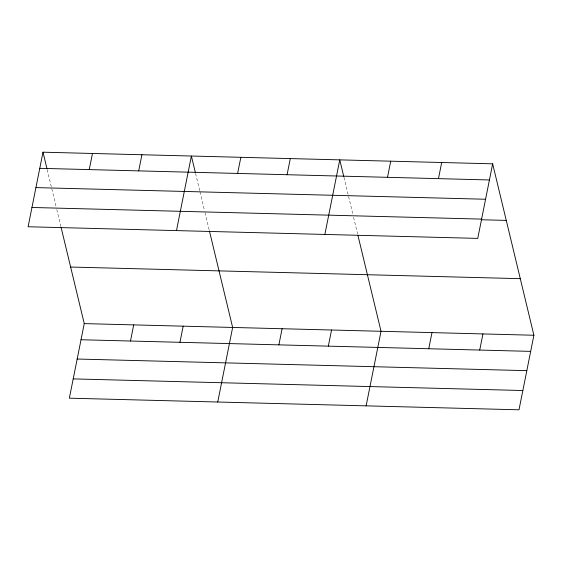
<?xml version="1.0" encoding="UTF-8"?>
<svg xmlns="http://www.w3.org/2000/svg" width="562" height="562" viewBox="0 0 562 562"><rect width="100%" height="100%" fill="white"/><g stroke="black" fill="none" stroke-linecap="round" stroke-linejoin="round"><path stroke-width="0.42" stroke-dasharray="2.81 2.11" d="M343.972 177.339L352.978 214.775M353.582 217.269L357.587 233.925M195.59 173.496L199.791 190.968M199.995 191.804L204.596 210.933M204.997 212.598L209.205 230.083M47.201 169.661L56.214 207.097M56.811 209.591L60.822 226.24"/><path stroke-width="0.84" d="M43 152.19L28.1 226.753L477.749 238.393L492.649 163.823L43 152.19L47.004 168.825M89.239 169.605L92.463 153.468M61.019 227.076L84.251 323.607L69.351 398.177L519 409.81L533.9 335.247L492.649 163.823M138.702 170.883L141.919 154.747M130.489 341.022L133.714 324.892M176.482 230.596L191.382 156.032L195.386 172.667M179.952 342.3L183.177 326.171M237.621 173.44L240.845 157.311M217.74 402.013L232.64 327.449L209.408 230.912M287.084 174.726L290.308 158.589M278.871 344.864L282.096 328.728M324.864 234.438L339.764 159.868L343.768 176.51M328.334 346.143L331.559 330.006M387.506 177.325L390.723 161.189M366.122 405.855L381.022 331.292L357.987 235.59M438.465 178.639L441.69 162.509M428.757 348.742L431.981 332.606M479.716 350.063L482.941 333.926M39.776 168.319L489.425 179.959M35.926 187.603L485.568 199.243M31.95 207.469L481.599 219.11M481.213 219.749L506.264 220.395M70.636 267.041L520.286 278.675M84.251 323.607L533.9 335.247M81.026 339.743L530.676 351.376M77.177 359.027L526.826 370.66M73.208 378.893L522.857 390.527"/></g></svg>
